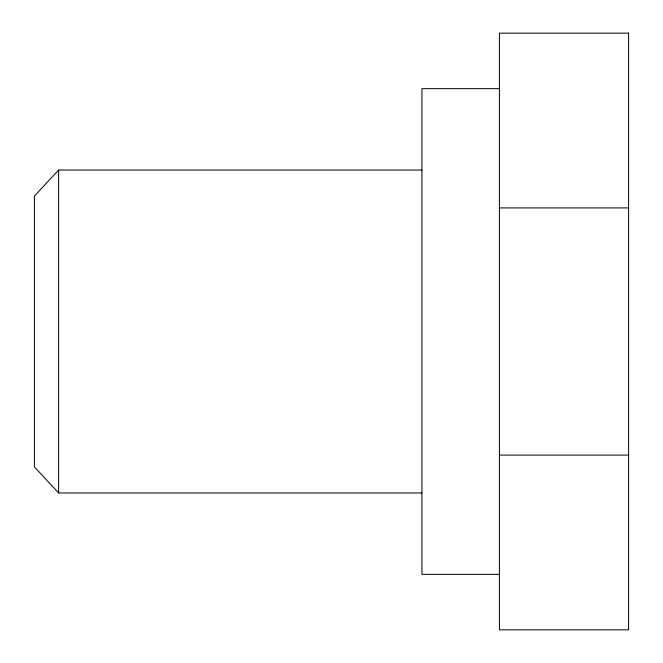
<?xml version="1.0" encoding="UTF-8"?>
<svg xmlns="http://www.w3.org/2000/svg" width="663" height="663" viewBox="0 0 663 663"><rect width="100%" height="100%" fill="white"/><g stroke="black" fill="none" stroke-linecap="round" stroke-linejoin="round"><path stroke-width="0.99" d="M421.925 170.035L58.626 170.035L34.401 196.091L34.401 466.909L58.626 492.965L421.925 492.965M499.421 88.651L421.925 88.651L421.925 574.349L499.421 574.349M499.421 207.917L628.599 207.917M499.421 455.083L628.599 455.083M58.626 170.035L58.626 492.965M628.599 33.15L499.421 33.15L499.421 629.85L628.599 629.85L628.599 33.15"/></g></svg>
